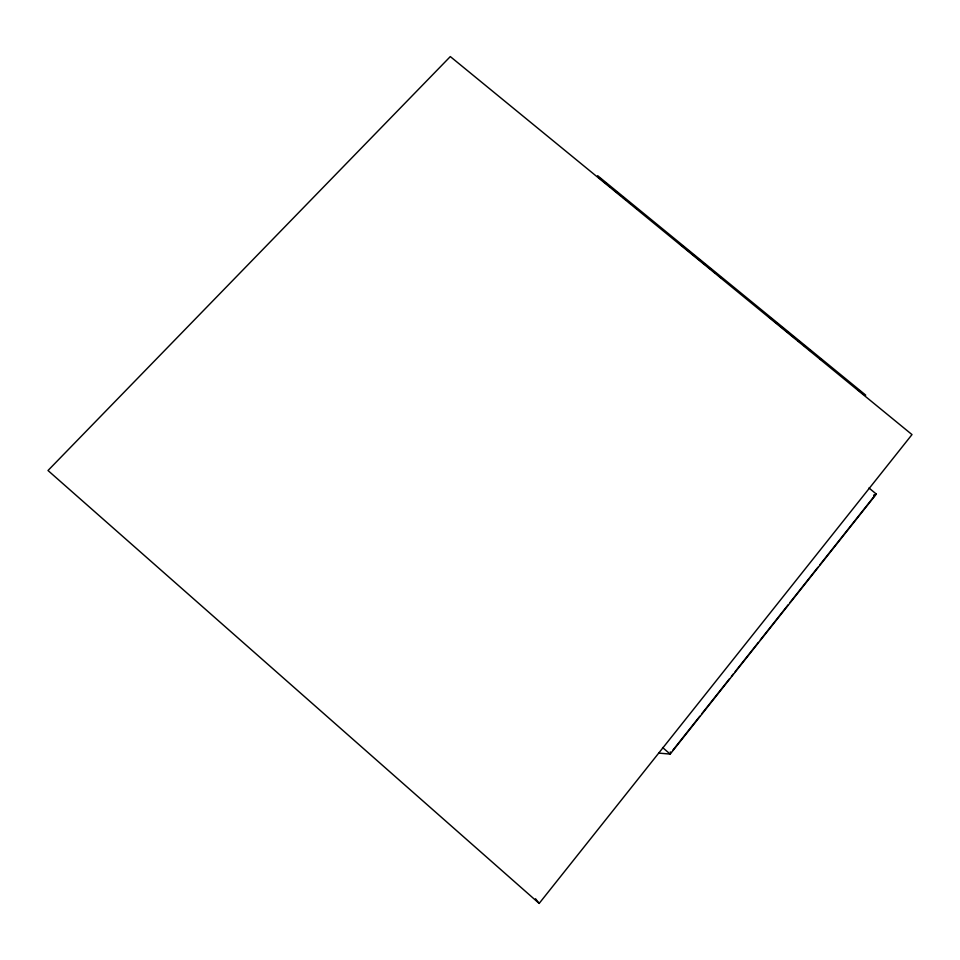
<?xml version="1.0" encoding="UTF-8"?>
<svg xmlns="http://www.w3.org/2000/svg" width="960" height="960" viewBox="0 0 960 960"><rect width="100%" height="100%" fill="white"/><g stroke="black" fill="none" stroke-linecap="round" stroke-linejoin="round"><path stroke-width="1.44" d="M672.84 750.24L699.816 716.232M701.676 713.88L729.564 678.696M731.424 676.356L733.284 674.004M735.144 671.664L758.4 642.336M760.26 639.996L788.148 604.812M790.008 602.46L817.908 567.276M819.768 564.936L874.632 495.744L873.936 495.156M658.764 753.108L670.2 754.092L876.336 494.088L868.968 487.992M539.172 903.42L912 434.592L450.312 56.58L48 470.52L539.172 903.42L535.5 898.74M873.708 495.408L876.336 494.088M597.624 175.68L865.728 395.16M598.692 177.504L610.26 186.984M612.576 188.88L620.676 195.504M622.992 197.4L626.46 200.244M628.776 202.14L631.092 204.036M634.56 206.88L636.876 208.776M678.54 242.88L705.168 264.684M707.484 266.568L710.952 269.412M713.268 271.308L715.584 273.204M719.052 276.048L721.368 277.944M768.816 316.788L795.432 338.592M797.748 340.488L801.228 343.32M803.544 345.216L805.848 347.112M809.328 349.956L811.644 351.852M819.744 358.488L822.06 360.384M857.94 389.76L863.724 394.488M670.26 751.956L670.98 752.58M662.556 747.516L670.2 754.092"/></g></svg>
